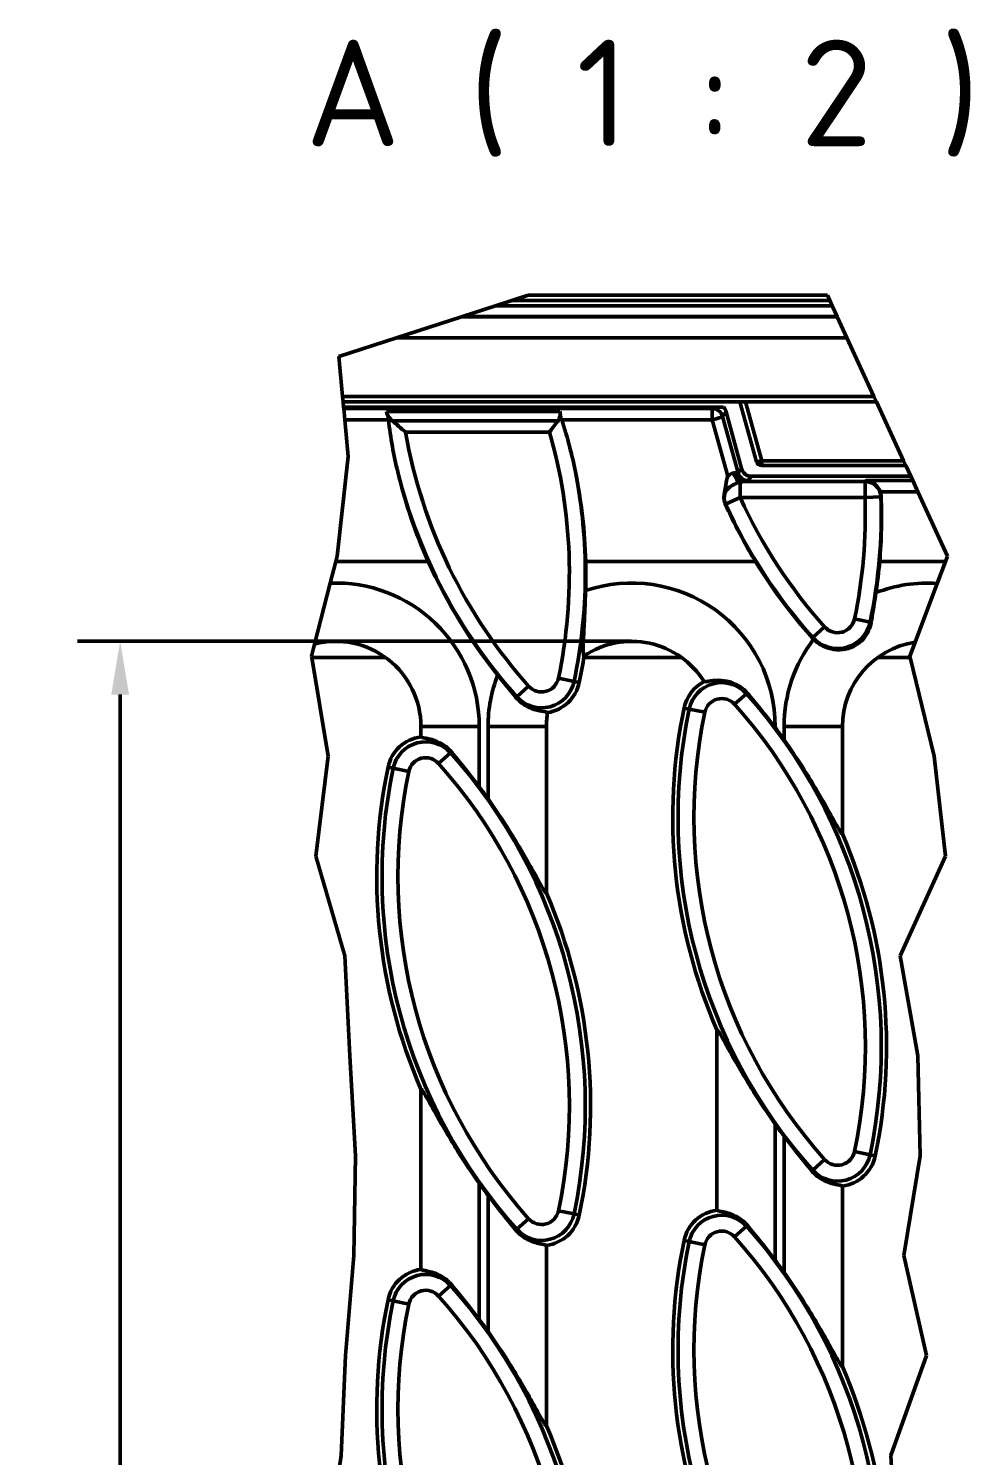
# Model space of a CAD drawing. Header units: millimetres. Extents: x 0 to 2774, y -40 to 1485.
# Drawn here: x 695.2 to 805.7, y 514.2 to 681.7 of the extents above; entities that cross this region are included whole.
import ezdxf

# ---------------------------------------------------------------- set-up
doc = ezdxf.new("R2010")
doc.units = ezdxf.units.MM
doc.header["$LTSCALE"] = 2.5
doc.layers.get('Defpoints').update_dxf_attribs({"lineweight": 50})
for name, color, linetype, lineweight in [('Bemaßung (ISO)', 7, 'Continuous', 50), ('Bruchlinie (ISO)', 7, 'Continuous', 50), ('Sichtbar (ISO)', 7, 'Continuous', 50), ('Sichtbar schmal (ISO)', 7, 'Continuous', 50), ('Symbol (ISO)', 7, 'Continuous', 50)]:
    doc.layers.add(name, color=color, linetype=linetype, lineweight=lineweight)
doc.styles.add('TXT 3_5', font='isocpeur.ttf')
doc.styles.add('TXT 5_0', font='isocpeur.ttf')
doc.dimstyles.new('Anrin Standard (DIN)', dxfattribs={"dimscale": 2.5, "dimtxt": 3.5, "dimasz": 2.5, "dimexe": 2, "dimexo": 0, "dimgap": 0.8, "dimtad": 1, "dimrnd": 1e-08, "dimtxsty": 'TXT 3_5', "dimcen": 0.09, "dimdle": 10, "dimclrd": 256, "dimclre": 256, "dimclrt": 256, "dimadec": 0, "dimazin": 2, "dimtfac": 0.714286, "dimtmove": 0, "dimatfit": 3, "dimfxl": 1, "dimtolj": 1, "dimlwd": -1, "dimlwe": -1, "dimarcsym": 0})

# ---------------------------------------------------------------- blocks, each defined once
blk = doc.blocks.new('*D41')
at = {"layer": 'Bemaßung (ISO)', "transparency": 16777216}
for p, q in [((765.98, 609.77), (700.98, 609.77)), ((705.98, 367.27), (705.98, 603.52)), ((765.98, 361.02), (700.98, 361.02))]:
    blk.add_line(p, q, dxfattribs=at)
for points in [[(704.94, 603.52), (707.02, 603.52), (705.98, 609.77)], [(704.94, 367.27), (707.02, 367.27), (705.98, 361.02)]]:
    blk.add_solid(points, dxfattribs=at)
at = {"layer": 'Defpoints', "color": 0, "transparency": 16777216}
for p in [(705.98, 609.77), (765.98, 609.77), (765.98, 361.02)]:
    blk.add_point(p, dxfattribs=at)
at = {"layer": 'Bemaßung (ISO)', "transparency": 16777216, "insert": (695.23, 477.95), "char_height": 8.75, "attachment_point": 1, "rotation": 90, "style": 'TXT 3_5'}
blk.add_mtext('\\A1;199', dxfattribs=at)

msp = doc.modelspace()

# ---------------------------------------------------------------- linework, layer by layer
at = {"layer": 'Bruchlinie (ISO)'}
for p, q in [((749.998, 649.141), (751.93, 649.766)), ((753.862, 650.391), (751.93, 649.766)), ((789.232, 649.766), (788.944, 650.391)), ((789.232, 649.766), (789.519, 649.141)), ((746.135, 647.891), (749.998, 649.141)), ((789.519, 649.141), (790.094, 647.891)), ((738.408, 645.391), (746.036, 647.859)), ((746.135, 647.891), (746.036, 647.859)), ((790.109, 647.859), (790.094, 647.891)), ((790.109, 647.859), (791.244, 645.391)), ((731.642, 643.201), (738.408, 645.391)), ((791.244, 645.391), (794.407, 638.516)), ((732.072, 638.516), (731.642, 643.201)), ((732.072, 638.516), (732.129, 637.891)), ((794.694, 637.891), (794.407, 638.516)), ((732.186, 637.266), (732.129, 637.891)), ((732.203, 637.084), (732.186, 637.266)), ((732.203, 637.084), (732.326, 635.745)), ((794.694, 637.891), (797.882, 630.961)), ((732.717, 631.477), (732.326, 635.745)), ((731.423, 619.752), (732.717, 631.477)), ((798.145, 630.391), (797.882, 630.961)), ((798.145, 630.391), (798.72, 629.141)), ((798.72, 629.141), (798.95, 628.64)), ((799.566, 627.301), (798.95, 628.64)), ((799.566, 627.301), (803.039, 619.752)), ((731.266, 619.141), (731.423, 619.752)), ((803.039, 619.752), (802.808, 619.141)), ((730.616, 616.6), (731.266, 619.141)), ((802.808, 619.141), (801.84, 616.574)), ((728.787, 609.455), (730.616, 616.6)), ((801.84, 616.574), (799.231, 609.657)), ((799.231, 609.657), (798.616, 608.027)), ((728.421, 608.027), (728.787, 609.455)), ((728.448, 607.869), (728.421, 608.027)), ((730.381, 596.303), (728.448, 607.869)), ((798.616, 608.027), (798.655, 607.869)), ((798.655, 607.869), (801.468, 596.303)), ((728.921, 584.578), (730.381, 596.303)), ((801.468, 596.303), (802.789, 584.578)), ((732.329, 572.853), (728.921, 584.578)), ((802.789, 584.578), (797.494, 572.853)), ((732.913, 561.129), (732.329, 572.853)), ((797.494, 572.853), (799.566, 561.129)), ((733.576, 549.404), (732.913, 561.129)), ((799.566, 561.129), (799.848, 549.404)), ((733.383, 537.68), (733.576, 549.404)), ((799.848, 549.404), (797.925, 537.68)), ((732.412, 525.955), (733.383, 537.68)), ((797.925, 537.68), (800.569, 525.955)), ((731.891, 514.23), (732.412, 525.955)), ((800.569, 525.955), (796.388, 514.23)), ((730.148, 502.506), (731.891, 514.23)), ((796.388, 514.23), (797.082, 502.506))]:
    msp.add_line(p, q, dxfattribs=at)
at = {"layer": 'Sichtbar (ISO)'}
for p, q in [((788.944, 650.391), (753.862, 650.391)), ((790.094, 647.891), (746.135, 647.891)), ((791.244, 645.391), (738.408, 645.391)), ((732.129, 637.891), (779.125, 637.891)), ((732.186, 637.266), (775.585, 637.266)), ((776.764, 637.266), (775.585, 637.266)), ((778.859, 630.064), (777.076, 636.718)), ((780.635, 630.849), (778.693, 637.891)), ((779.326, 637.891), (794.694, 637.891)), ((781.238, 630.391), (798.145, 630.391)), ((798.72, 629.141), (780.062, 629.141)), ((742.114, 619.141), (731.266, 619.141)), ((780.507, 619.141), (760.596, 619.141)), ((802.808, 619.141), (795.083, 619.141)), ((741.259, 599.766), (741.259, 598.559)), ((755.982, 580.225), (755.982, 599.766)), ((790.704, 587.17), (790.704, 599.766)), ((775.982, 564.167), (775.982, 543.004)), ((741.259, 557.223), (741.259, 536.059)), ((790.704, 524.67), (790.704, 545.833)), ((755.982, 517.725), (755.982, 538.889))]:
    msp.add_line(p, q, dxfattribs=at)
for centre, radius, start, end in [((781.238, 631.016), 0.625, 195.42277, 270), ((798.849, 644.683), 62.219, 204.2374, 218.65446), ((698.392, 617.765), 62.219, 358.11784, 1.26655), ((833.571, 651.627), 62.219, 211.47535, 221.785), ((733.114, 624.71), 62.219, 351.47381, 354.86459), ((731.259, 599.766), 10, 0, 104.31462), ((765.982, 599.766), 10, 31.81441, 123.90218), ((790.137, 612.813), 3.969, 221.785, 224.96502), ((800.704, 599.766), 10, 98.47013, 180), ((698.392, 617.765), 62.766, 348.215, 351.10984), ((755.414, 605.868), 4.516, 278.95512, 348.215), ((776.549, 601.024), 4.516, 117.2781, 168.215), ((765.982, 599.766), 10, 170.54752, 180), ((833.571, 589.127), 62.766, 168.215, 203.43238), ((733.114, 562.21), 62.219, 35.35783, 36.96405), ((741.826, 594.079), 4.516, 97.21491, 168.215), ((798.849, 582.183), 62.766, 168.215, 203.43238), ((698.392, 555.265), 62.219, 35.35783, 36.96405), ((733.114, 562.21), 62.766, 348.215, 23.43238), ((698.392, 555.265), 62.766, 348.215, 23.43238), ((833.571, 589.127), 62.219, 215.35783, 216.96405), ((790.137, 550.313), 4.516, 277.21491, 348.215), ((798.849, 582.183), 62.219, 215.35783, 216.96405), ((776.549, 538.524), 4.516, 97.21491, 168.215), ((755.414, 543.368), 4.516, 277.21491, 348.215), ((833.571, 526.627), 62.766, 168.215, 203.43238), ((741.826, 531.579), 4.516, 97.21491, 168.215), ((733.114, 499.71), 62.219, 35.35783, 36.96405), ((798.849, 519.683), 62.766, 168.215, 203.43238), ((698.392, 492.765), 62.219, 35.35783, 36.96405), ((733.114, 499.71), 62.766, 348.215, 23.43238), ((698.392, 492.765), 62.766, 348.215, 23.43238)]:
    msp.add_arc(centre, radius, start, end, dxfattribs=at)
for centre, major_axis, ratio, start_param, end_param in [((775.866, 636.386), (0.766, 0.998), 0.9939744, 5.6316035, 6.1409681), ((798.849, 644.275), (0, -62.054), 0.9999784, 4.9504211, 5.1294146), ((698.392, 617.357), (0, 62.23), 0.9999784, 4.7410599, 4.911133), ((780.069, 630.395), (-0.766, -0.998), 0.9939744, 5.6316035, 6.9347671), ((733.114, 624.301), (0, 62.185), 0.9999784, 4.6293024, 4.7515655), ((833.571, 651.22), (0, -62.008), 0.9999784, 5.1328562, 5.2561266)]:
    msp.add_ellipse(centre, major_axis=major_axis, ratio=ratio, start_param=start_param, end_param=end_param, dxfattribs=at)
for points, knots in [([(737.222, 636.723), (737.237, 636.665), (737.255, 636.602), (737.308, 636.417), (737.344, 636.287), (737.404, 636.019), (737.428, 635.882), (737.445, 635.745)], [-0.092696771, -0.092696771, -0.092696771, -0.092696771, -0.072594322, -0.072594322, -0.037704406, -0.037704406, -0.004407604, -0.004407604, -0.004407604, -0.004407604]), ([(737.906, 635.656), (737.722, 635.814), (737.56, 636.012), (737.354, 636.35), (737.271, 636.538), (737.222, 636.723)], [0.93262683, 0.93262683, 0.93262683, 0.93262683, 0.99891182, 0.99891182, 1.05783826, 1.05783826, 1.05783826, 1.05783826]), ([(757.569, 636.723), (757.601, 636.536), (757.601, 636.338), (757.535, 635.999), (757.46, 635.811), (757.345, 635.656)], [0.02841016, 0.02841016, 0.02841016, 0.02841016, 0.087676, 0.087676, 0.14449036, 0.14449036, 0.14449036, 0.14449036]), ([(757.781, 635.745), (757.744, 635.857), (757.712, 635.971), (757.652, 636.223), (757.628, 636.357), (757.593, 636.569), (757.581, 636.65), (757.569, 636.723)], [-0.098887258, -0.098887258, -0.098887258, -0.098887258, -0.070511641, -0.070511641, -0.03575834, -0.03575834, -0.010777892, -0.010777892, -0.010777892, -0.010777892]), ([(739.462, 634.33), (739.46, 634.332), (739.458, 634.334), (739.179, 634.569), (738.899, 634.805), (738.358, 635.267), (738.112, 635.478), (737.906, 635.656)], [-0.15421317, -0.15421317, -0.15421317, -0.15421317, -0.15360925, -0.15360925, -0.07806405, -0.07806405, 0, 0, 0, 0]), ([(757.345, 635.656), (757.216, 635.482), (757.066, 635.281), (756.733, 634.834), (756.545, 634.584), (756.357, 634.334), (756.355, 634.332), (756.354, 634.33)], [-0.14172148, -0.14172148, -0.14172148, -0.14172148, -0.07463865, -0.07463865, 0, 0, 0.00060363, 0.00060363, 0.00060363, 0.00060363]), ([(776.879, 627.19), (776.883, 627.217), (776.887, 627.243), (776.926, 627.525), (776.975, 627.837), (777.088, 628.487), (777.161, 628.836), (777.255, 629.149), (777.256, 629.153), (777.257, 629.156)], [0.02761107, 0.02761107, 0.02761107, 0.02761107, 0.03409649, 0.03409649, 0.09834966, 0.09834966, 0.19258826, 0.19258826, 0.19359308, 0.19359308, 0.19359308, 0.19359308]), ([(795.139, 627.301), (795.111, 627.379), (795.077, 627.457), (794.962, 627.686), (794.868, 627.828), (794.623, 628.119), (794.465, 628.254), (794.171, 628.441), (794.038, 628.505), (793.764, 628.599), (793.623, 628.628), (793.48, 628.639), (793.478, 628.64), (793.476, 628.64)], [-0.20716788, -0.20716788, -0.20716788, -0.20716788, -0.18670779, -0.18670779, -0.14463028, -0.14463028, -0.08851631, -0.08851631, -0.04483172, -0.04483172, 0, 0, 0.00067269, 0.00067269, 0.00067269, 0.00067269]), ([(776.879, 627.19), (776.824, 627.002), (776.798, 626.807), (776.811, 626.369), (776.866, 626.13), (776.965, 625.909)], [-0.10553657, -0.10553657, -0.10553657, -0.10553657, -0.05839543, -0.05839543, 0, 0, 0, 0]), ([(776.949, 627.251), (776.949, 627.251), (776.948, 627.251), (776.924, 627.231), (776.902, 627.211), (776.879, 627.19)], [-0.000570048, -0.000570048, -0.000570048, -0.000570048, 0, 0, 0.02527959, 0.02527959, 0.02527959, 0.02527959]), ([(760.577, 615.722), (760.557, 615.115), (760.535, 614.511), (760.486, 613.331), (760.459, 612.757), (760.39, 611.319), (760.347, 610.495), (760.303, 609.295), (760.295, 608.853), (760.321, 608.268), (760.351, 608.103), (760.404, 608.066)], [-0.86498591, -0.86498591, -0.86498591, -0.86498591, -0.71988853, -0.71988853, -0.5752164, -0.5752164, -0.33887455, -0.33887455, -0.15901342, -0.15901342, 0, 0, 0, 0]), ([(794.646, 615.485), (794.477, 614.361), (794.297, 613.248), (794.101, 612.123), (794.09, 612.057), (794.078, 611.99)], [-0.52212681, -0.52212681, -0.52212681, -0.52212681, -0.25051168, -0.25051168, -0.23341068, -0.23341068, -0.23341068, -0.23341068]), ([(794.078, 611.99), (794.021, 611.661), (793.923, 611.34), (793.624, 610.677), (793.407, 610.336), (792.887, 609.762), (792.611, 609.534), (791.901, 609.102), (791.483, 608.949), (790.649, 608.777), (790.19, 608.757), (789.288, 608.879), (788.862, 609.006), (788.041, 609.406), (787.66, 609.676), (787.329, 610.008)], [-0.73449224, -0.73449224, -0.73449224, -0.73449224, -0.64825933, -0.64825933, -0.54719099, -0.54719099, -0.45836789, -0.45836789, -0.34416788, -0.34416788, -0.22323963, -0.22323963, -0.11271309, -0.11271309, 0, 0, 0, 0]), ([(774.479, 605.037), (774.569, 605.014), (774.751, 605.044), (775.324, 605.136), (775.704, 605.194), (776.568, 605.194), (777.019, 605.145), (777.924, 604.883), (778.369, 604.681), (779.061, 604.193), (779.318, 603.963), (779.545, 603.701)], [-0.80285678, -0.80285678, -0.80285678, -0.80285678, -0.65849774, -0.65849774, -0.51041371, -0.51041371, -0.37627405, -0.37627405, -0.24873873, -0.24873873, -0.16363193, -0.16363193, -0.16363193, -0.16363193]), ([(756.117, 601.408), (756.042, 601.479), (755.773, 601.509), (755.095, 601.627), (754.685, 601.713), (753.844, 602.045), (753.445, 602.26), (752.838, 602.736), (752.616, 602.947), (752.415, 603.188)], [-0.69657519, -0.69657519, -0.69657519, -0.69657519, -0.53053486, -0.53053486, -0.37895062, -0.37895062, -0.2483974, -0.2483974, -0.16724771, -0.16724771, -0.16724771, -0.16724771]), ([(779.545, 603.701), (780.07, 603.095), (780.584, 602.478), (781.646, 601.165), (782.188, 600.47), (782.72, 599.766)], [-0.40773775, -0.40773775, -0.40773775, -0.40773775, -0.21201726, -0.21201726, 0, 0, 0, 0]), ([(741.259, 598.559), (741.32, 598.508), (741.483, 598.472), (742.078, 598.356), (742.575, 598.261), (743.335, 597.938), (743.574, 597.818), (744.053, 597.514), (744.293, 597.328), (744.617, 597.021), (744.731, 596.901), (744.84, 596.772)], [0.04336489, 0.04336489, 0.04336489, 0.04336489, 0.19996601, 0.19996601, 0.39993202, 0.39993202, 0.47560066, 0.47560066, 0.55126929, 0.55126929, 0.59299387, 0.59299387, 0.59299387, 0.59299387]), ([(783.857, 598.215), (784.712, 597.01), (785.582, 595.713), (787.361, 592.889), (788.246, 591.363), (789.448, 589.216), (789.956, 588.279), (790.386, 587.559), (790.482, 587.406), (790.626, 587.213), (790.676, 587.167), (790.704, 587.17)], [3.485316, 3.485316, 3.485316, 3.485316, 3.8312275, 3.8312275, 4.2428686, 4.2428686, 4.5039478, 4.5039478, 4.5816976, 4.5816976, 4.6534636, 4.6534636, 4.6534636, 4.6534636]), ([(744.84, 596.772), (744.895, 596.706), (744.951, 596.64), (745.89, 595.517), (746.809, 594.376), (747.788, 593.098), (747.947, 592.89), (748.106, 592.678)], [0.70958265, 0.70958265, 0.70958265, 0.70958265, 0.73010989, 0.73010989, 1.0546565, 1.0546565, 1.11670002, 1.11670002, 1.11670002, 1.11670002]), ([(749.135, 591.27), (749.99, 590.066), (750.859, 588.769), (752.639, 585.945), (753.524, 584.419), (754.725, 582.272), (755.233, 581.334), (755.663, 580.614), (755.76, 580.461), (755.904, 580.269), (755.954, 580.222), (755.982, 580.225)], [3.485316, 3.485316, 3.485316, 3.485316, 3.8312275, 3.8312275, 4.2428686, 4.2428686, 4.5039478, 4.5039478, 4.5816976, 4.5816976, 4.6534636, 4.6534636, 4.6534636, 4.6534636]), ([(782.828, 553.122), (781.974, 554.326), (781.104, 555.624), (779.324, 558.447), (778.439, 559.974), (777.238, 562.121), (776.73, 563.058), (776.3, 563.778), (776.203, 563.931), (776.059, 564.124), (776.009, 564.17), (775.982, 564.167)], [3.485316, 3.485316, 3.485316, 3.485316, 3.8312275, 3.8312275, 4.2428686, 4.2428686, 4.5039478, 4.5039478, 4.5816976, 4.5816976, 4.6534636, 4.6534636, 4.6534636, 4.6534636]), ([(748.106, 546.178), (747.251, 547.382), (746.381, 548.679), (744.602, 551.503), (743.717, 553.029), (742.515, 555.176), (742.007, 556.114), (741.577, 556.833), (741.481, 556.986), (741.337, 557.179), (741.287, 557.226), (741.259, 557.223)], [3.485316, 3.485316, 3.485316, 3.485316, 3.8312275, 3.8312275, 4.2428686, 4.2428686, 4.5039478, 4.5039478, 4.5816976, 4.5816976, 4.6534636, 4.6534636, 4.6534636, 4.6534636]), ([(787.123, 547.62), (787.068, 547.686), (787.012, 547.753), (786.073, 548.875), (785.154, 550.017), (784.175, 551.294), (784.016, 551.502), (783.857, 551.714)], [0.70958265, 0.70958265, 0.70958265, 0.70958265, 0.73010989, 0.73010989, 1.0546565, 1.0546565, 1.11670002, 1.11670002, 1.11670002, 1.11670002]), ([(790.704, 545.833), (790.643, 545.884), (790.48, 545.921), (789.885, 546.036), (789.388, 546.131), (788.628, 546.455), (788.389, 546.574), (787.91, 546.878), (787.67, 547.064), (787.346, 547.371), (787.232, 547.491), (787.123, 547.62)], [0.04336489, 0.04336489, 0.04336489, 0.04336489, 0.19996601, 0.19996601, 0.39993202, 0.39993202, 0.47560066, 0.47560066, 0.55126929, 0.55126929, 0.59299387, 0.59299387, 0.59299387, 0.59299387]), ([(752.401, 540.676), (752.346, 540.742), (752.29, 540.808), (751.351, 541.931), (750.432, 543.072), (749.453, 544.349), (749.294, 544.558), (749.135, 544.77)], [0.70958265, 0.70958265, 0.70958265, 0.70958265, 0.73010989, 0.73010989, 1.0546565, 1.0546565, 1.11670002, 1.11670002, 1.11670002, 1.11670002]), ([(775.982, 543.004), (776.042, 542.953), (776.206, 542.916), (776.8, 542.8), (777.297, 542.706), (778.057, 542.382), (778.296, 542.263), (778.776, 541.959), (779.016, 541.773), (779.34, 541.465), (779.453, 541.346), (779.562, 541.217)], [0.04336489, 0.04336489, 0.04336489, 0.04336489, 0.19996601, 0.19996601, 0.39993202, 0.39993202, 0.47560066, 0.47560066, 0.55126929, 0.55126929, 0.59299387, 0.59299387, 0.59299387, 0.59299387]), ([(779.562, 541.217), (779.617, 541.15), (779.673, 541.084), (780.612, 539.962), (781.531, 538.82), (782.51, 537.543), (782.669, 537.334), (782.828, 537.123)], [0.70958265, 0.70958265, 0.70958265, 0.70958265, 0.73010989, 0.73010989, 1.0546565, 1.0546565, 1.11670002, 1.11670002, 1.11670002, 1.11670002]), ([(755.982, 538.889), (755.921, 538.94), (755.757, 538.976), (755.163, 539.092), (754.666, 539.187), (753.906, 539.51), (753.667, 539.63), (753.187, 539.934), (752.947, 540.119), (752.623, 540.427), (752.51, 540.546), (752.401, 540.676)], [0.04336489, 0.04336489, 0.04336489, 0.04336489, 0.19996601, 0.19996601, 0.39993202, 0.39993202, 0.47560066, 0.47560066, 0.55126929, 0.55126929, 0.59299387, 0.59299387, 0.59299387, 0.59299387]), ([(741.259, 536.059), (741.32, 536.008), (741.483, 535.972), (742.078, 535.856), (742.575, 535.761), (743.335, 535.438), (743.574, 535.318), (744.053, 535.014), (744.293, 534.828), (744.617, 534.521), (744.731, 534.401), (744.84, 534.272)], [0.04336489, 0.04336489, 0.04336489, 0.04336489, 0.19996601, 0.19996601, 0.39993202, 0.39993202, 0.47560066, 0.47560066, 0.55126929, 0.55126929, 0.59299387, 0.59299387, 0.59299387, 0.59299387]), ([(744.84, 534.272), (744.895, 534.206), (744.951, 534.14), (745.89, 533.017), (746.809, 531.876), (747.788, 530.598), (747.947, 530.39), (748.106, 530.178)], [0.70958265, 0.70958265, 0.70958265, 0.70958265, 0.73010989, 0.73010989, 1.0546565, 1.0546565, 1.11670002, 1.11670002, 1.11670002, 1.11670002]), ([(783.857, 535.715), (784.712, 534.51), (785.582, 533.213), (787.361, 530.389), (788.246, 528.863), (789.448, 526.716), (789.956, 525.779), (790.386, 525.059), (790.482, 524.906), (790.626, 524.713), (790.676, 524.667), (790.704, 524.67)], [3.485316, 3.485316, 3.485316, 3.485316, 3.8312275, 3.8312275, 4.2428686, 4.2428686, 4.5039478, 4.5039478, 4.5816976, 4.5816976, 4.6534636, 4.6534636, 4.6534636, 4.6534636]), ([(749.135, 528.77), (749.99, 527.566), (750.859, 526.269), (752.639, 523.445), (753.524, 521.919), (754.725, 519.772), (755.233, 518.834), (755.663, 518.114), (755.76, 517.961), (755.904, 517.769), (755.954, 517.722), (755.982, 517.725)], [3.485316, 3.485316, 3.485316, 3.485316, 3.8312275, 3.8312275, 4.2428686, 4.2428686, 4.5039478, 4.5039478, 4.5816976, 4.5816976, 4.6534636, 4.6534636, 4.6534636, 4.6534636])]:
    msp.add_open_spline(points, degree=3, knots=knots, dxfattribs=at)
for points in [[(779.125, 637.891), (779.191, 637.891), (779.26, 637.891), (779.326, 637.891)], [(737.445, 635.745), (737.693, 633.659), (738.073, 631.594), (738.546, 629.643)], [(759.396, 629.643), (758.992, 631.649), (758.454, 633.708), (757.781, 635.745)], [(795.25, 626.737), (795.243, 626.93), (795.205, 627.12), (795.139, 627.301)], [(752.415, 603.188), (751.716, 604.022), (750.985, 604.914), (750.26, 605.819)], [(782.72, 599.766), (782.756, 599.718), (782.792, 599.671), (782.828, 599.623)]]:
    msp.add_open_spline(points, degree=3, dxfattribs=at)
at = {"layer": 'Sichtbar schmal (ISO)'}
for p, q in [((751.93, 649.766), (789.232, 649.766)), ((789.519, 649.141), (749.998, 649.141)), ((746.036, 647.859), (790.109, 647.859)), ((794.407, 638.516), (732.072, 638.516)), ((775.446, 637.084), (732.203, 637.084)), ((757.569, 636.723), (737.222, 636.723)), ((775.585, 637.266), (775.446, 637.084)), ((775.446, 635.745), (775.446, 637.084)), ((776.649, 636.161), (777.076, 636.718)), ((781.238, 630.961), (779.326, 637.891)), ((732.326, 635.745), (737.445, 635.745)), ((757.345, 635.656), (737.906, 635.656)), ((757.781, 635.745), (775.446, 635.745)), ((775.446, 635.745), (777.257, 629.156)), ((778.465, 629.551), (776.649, 636.161)), ((756.354, 634.33), (739.462, 634.33)), ((778.859, 630.064), (778.465, 629.551)), ((797.882, 630.961), (781.238, 630.961)), ((781.238, 630.961), (781.238, 630.391)), ((778.704, 628.455), (778.704, 626.657)), ((779.268, 628.525), (793.365, 628.525)), ((779.668, 628.628), (780.062, 629.141)), ((793.365, 626.657), (793.365, 628.525)), ((798.95, 628.64), (793.476, 628.64)), ((778.704, 626.657), (777.004, 625.883)), ((778.704, 626.657), (793.365, 626.657)), ((795.232, 626.717), (793.365, 626.657)), ((795.139, 627.301), (799.566, 627.301)), ((788.622, 611.459), (787.229, 610.214)), ((792.126, 612.398), (793.954, 612.016)), ((793.954, 612.016), (794.078, 611.99)), ((787.229, 610.214), (787.177, 610.168)), ((737.119, 607.869), (728.448, 607.869)), ((771.841, 607.869), (760.373, 607.869)), ((798.655, 607.869), (794.844, 607.869)), ((753.899, 604.514), (752.507, 603.27)), ((757.403, 605.453), (759.232, 605.072)), ((759.232, 605.072), (759.835, 604.946)), ((752.507, 603.27), (752.415, 603.188)), ((778.064, 602.378), (779.456, 603.622)), ((779.456, 603.622), (779.545, 603.701)), ((772.731, 601.82), (772.128, 601.946)), ((774.56, 601.439), (772.731, 601.82)), ((748.106, 599.766), (741.259, 599.766)), ((748.106, 592.678), (748.106, 599.766)), ((749.135, 599.766), (749.135, 591.27)), ((749.135, 599.766), (755.982, 599.766)), ((782.828, 599.766), (782.72, 599.766)), ((782.828, 599.623), (782.828, 599.766)), ((783.857, 599.766), (790.704, 599.766)), ((783.857, 599.766), (783.857, 598.215)), ((743.341, 595.433), (744.734, 596.678)), ((744.734, 596.678), (744.84, 596.772)), ((738.009, 594.876), (737.406, 595.002)), ((739.837, 594.494), (738.009, 594.876)), ((782.828, 537.123), (782.828, 553.122)), ((783.857, 551.714), (783.857, 535.715)), ((792.126, 549.898), (793.954, 549.516)), ((793.954, 549.516), (794.557, 549.391)), ((787.229, 547.714), (787.123, 547.62)), ((787.229, 547.714), (788.622, 548.959)), ((748.106, 530.178), (748.106, 546.178)), ((749.135, 544.77), (749.135, 528.77)), ((757.403, 542.953), (759.232, 542.572)), ((759.232, 542.572), (759.835, 542.446)), ((752.507, 540.77), (753.899, 542.014)), ((779.456, 541.122), (778.064, 539.878)), ((779.456, 541.122), (779.562, 541.217)), ((752.507, 540.77), (752.401, 540.676)), ((772.731, 539.32), (772.128, 539.446)), ((772.731, 539.32), (774.56, 538.939)), ((744.734, 534.178), (743.341, 532.933)), ((744.734, 534.178), (744.84, 534.272)), ((738.009, 532.376), (737.406, 532.502)), ((738.009, 532.376), (739.837, 531.994))]:
    msp.add_line(p, q, dxfattribs=at)
for centre, radius, start, end in [((798.849, 644.683), 60.282, 189.88859, 221.785), ((698.392, 617.765), 60.282, 348.215, 15.94944), ((798.849, 644.683), 62.15, 194.00364, 221.785), ((698.392, 617.765), 62.15, 348.215, 11.01806), ((833.571, 651.627), 60.282, 204.47026, 221.785), ((733.114, 624.71), 60.282, 348.215, 1.85103), ((733.114, 624.71), 62.15, 348.215, 1.85103), ((833.571, 651.627), 62.15, 204.47026, 221.785), ((731.259, 599.766), 16.847, 0, 92.18898), ((765.982, 599.766), 16.847, 0, 108.71035), ((800.704, 599.766), 16.847, 86.13244, 111.07617), ((790.137, 612.813), 3.9, 221.785, 348.215), ((790.137, 612.813), 2.032, 221.785, 348.215), ((800.704, 599.766), 16.847, 142.55524, 180), ((765.982, 599.766), 16.847, 158.93996, 180), ((755.414, 605.868), 3.9, 221.785, 348.215), ((755.414, 605.868), 2.032, 221.785, 348.215), ((776.549, 601.024), 3.9, 41.785, 168.215), ((776.549, 601.024), 2.032, 41.785, 168.215), ((733.114, 562.21), 62.15, 348.215, 41.785), ((833.571, 589.127), 62.15, 168.215, 221.785), ((833.571, 589.127), 60.282, 168.215, 221.785), ((733.114, 562.21), 60.282, 348.215, 41.785), ((741.826, 594.079), 3.9, 41.785, 168.215), ((698.392, 555.265), 62.15, 348.215, 41.785), ((798.849, 582.183), 62.15, 168.215, 221.785), ((798.849, 582.183), 60.282, 168.215, 221.785), ((741.826, 594.079), 2.032, 41.785, 168.215), ((698.392, 555.265), 60.282, 348.215, 41.785), ((790.137, 550.313), 3.9, 221.785, 348.215), ((790.137, 550.313), 2.032, 221.785, 348.215), ((755.414, 543.368), 3.9, 221.785, 348.215), ((755.414, 543.368), 2.032, 221.785, 348.215), ((776.549, 538.524), 3.9, 41.785, 168.215), ((733.114, 499.71), 62.15, 348.215, 41.785), ((833.571, 526.627), 62.15, 168.215, 221.785), ((776.549, 538.524), 2.032, 41.785, 168.215), ((733.114, 499.71), 60.282, 348.215, 41.785), ((833.571, 526.627), 60.282, 168.215, 221.785), ((741.826, 531.579), 3.9, 41.785, 168.215), ((698.392, 492.765), 62.15, 348.215, 41.785), ((741.826, 531.579), 2.032, 41.785, 168.215), ((698.392, 492.765), 60.282, 348.215, 41.785), ((798.849, 519.683), 62.15, 168.215, 221.785), ((798.849, 519.683), 60.282, 168.215, 221.785)]:
    msp.add_arc(centre, radius, start, end, dxfattribs=at)
for centre, major_axis, ratio, start_param, end_param in [((775.446, 635.839), (0.992, -0.761), 0.9939744, 0.9192145, 2.2223781), ((775.446, 635.839), (1.205, 0.331), 0.0721967, 4.6925556, 6.1956899), ((781.238, 631.016), (-0.602, -0.166), 0.0840398, 0, 1.5476161), ((778.704, 629.654), (0.279, -1.218), 0.6031747, 4.6806381, 5.9205055), ((777.081, 629.888), (1.386, -0.333), 0.0834541, 5.7392613, 6.2416326), ((779.268, 629.77), (0.163, -1.239), 0.8309718, 4.7862282, 6.1258709), ((779.668, 629.873), (-0.992, 0.761), 0.9939744, 0.9192145, 2.2223781), ((777.081, 628.642), (2.592, -0.001), 0.0840635, 5.7164358, 6.2188071), ((793.365, 626.657), (1.347, -1.304), 0.9926667, 0.8052292, 2.3363634), ((778.704, 626.657), (-1.015, -1.577), 0.9871838, 4.9545375, 5.7054447)]:
    msp.add_ellipse(centre, major_axis=major_axis, ratio=ratio, start_param=start_param, end_param=end_param, dxfattribs=at)
for points, knots in [([(776.949, 627.251), (777, 627.358), (777.068, 627.459), (777.284, 627.711), (777.454, 627.855), (777.797, 628.083), (777.958, 628.173), (778.246, 628.307), (778.37, 628.356), (778.564, 628.42), (778.636, 628.44), (778.704, 628.455)], [-0.63197118, -0.63197118, -0.63197118, -0.63197118, -0.57253463, -0.57253463, -0.47873191, -0.47873191, -0.40637835, -0.40637835, -0.35072177, -0.35072177, -0.31593641, -0.31593641, -0.31593641, -0.31593641]), ([(777.96, 629.525), (777.902, 629.517), (777.842, 629.503), (777.681, 629.448), (777.58, 629.398), (777.404, 629.282), (777.328, 629.223), (777.257, 629.156)], [0.31593641, 0.31593641, 0.31593641, 0.31593641, 0.35072177, 0.35072177, 0.40637835, 0.40637835, 0.44916341, 0.44916341, 0.44916341, 0.44916341]), ([(778.253, 629.543), (778.208, 629.548), (778.157, 629.546), (778.057, 629.537), (778.01, 629.531), (777.96, 629.525)], [0.325533919, 0.325533919, 0.325533919, 0.325533919, 0.362775419, 0.362775419, 0.392684826, 0.392684826, 0.392684826, 0.392684826]), ([(778.704, 628.455), (778.801, 628.469), (778.893, 628.482), (779.086, 628.507), (779.183, 628.518), (779.268, 628.525)], [-0.392684826, -0.392684826, -0.392684826, -0.392684826, -0.362775419, -0.362775419, -0.325533919, -0.325533919, -0.325533919, -0.325533919])]:
    msp.add_open_spline(points, degree=3, knots=knots, dxfattribs=at)
for points in [[(793.372, 628.532), (793.37, 628.53), (793.367, 628.527), (793.365, 628.525)], [(793.476, 628.64), (793.441, 628.604), (793.407, 628.568), (793.372, 628.532)], [(795.232, 626.717), (795.238, 626.724), (795.244, 626.73), (795.25, 626.737)], [(776.965, 625.909), (776.978, 625.9), (776.991, 625.892), (777.004, 625.883)]]:
    msp.add_open_spline(points, degree=3, dxfattribs=at)

# ---------------------------------------------------------------- texts
at = {"layer": 'Symbol (ISO)', "insert": (727.661, 666.641), "char_height": 12.5, "attachment_point": 7, "style": 'TXT 5_0'}
msp.add_mtext('A ( 1 : 2 )', dxfattribs=at)

# ---------------------------------------------------------------- dimensions: what is measured, and where the dimension line sits
at = {"layer": 'Bemaßung (ISO)'}
dim = msp.add_linear_dim(base=(705.982, 609.766), p1=(765.982, 361.016), p2=(765.982, 609.766), angle=90, dimstyle='Anrin Standard (DIN)', override={"dimgap": 0.8, "dimdec": 2, "dimlfac": 0.8, "dimtol": 0, "dimlim": 0, "dimtp": 0, "dimtm": 0, "dimtdec": 2, "dimtofl": 0, "dimatfit": 1}, dxfattribs=at)
dim.commit()
dim.dimension.update_dxf_attribs({"geometry": '*D41', "text_midpoint": (705.982, 485.391), "dimtype": 160})

doc.saveas('drawing.dxf')
